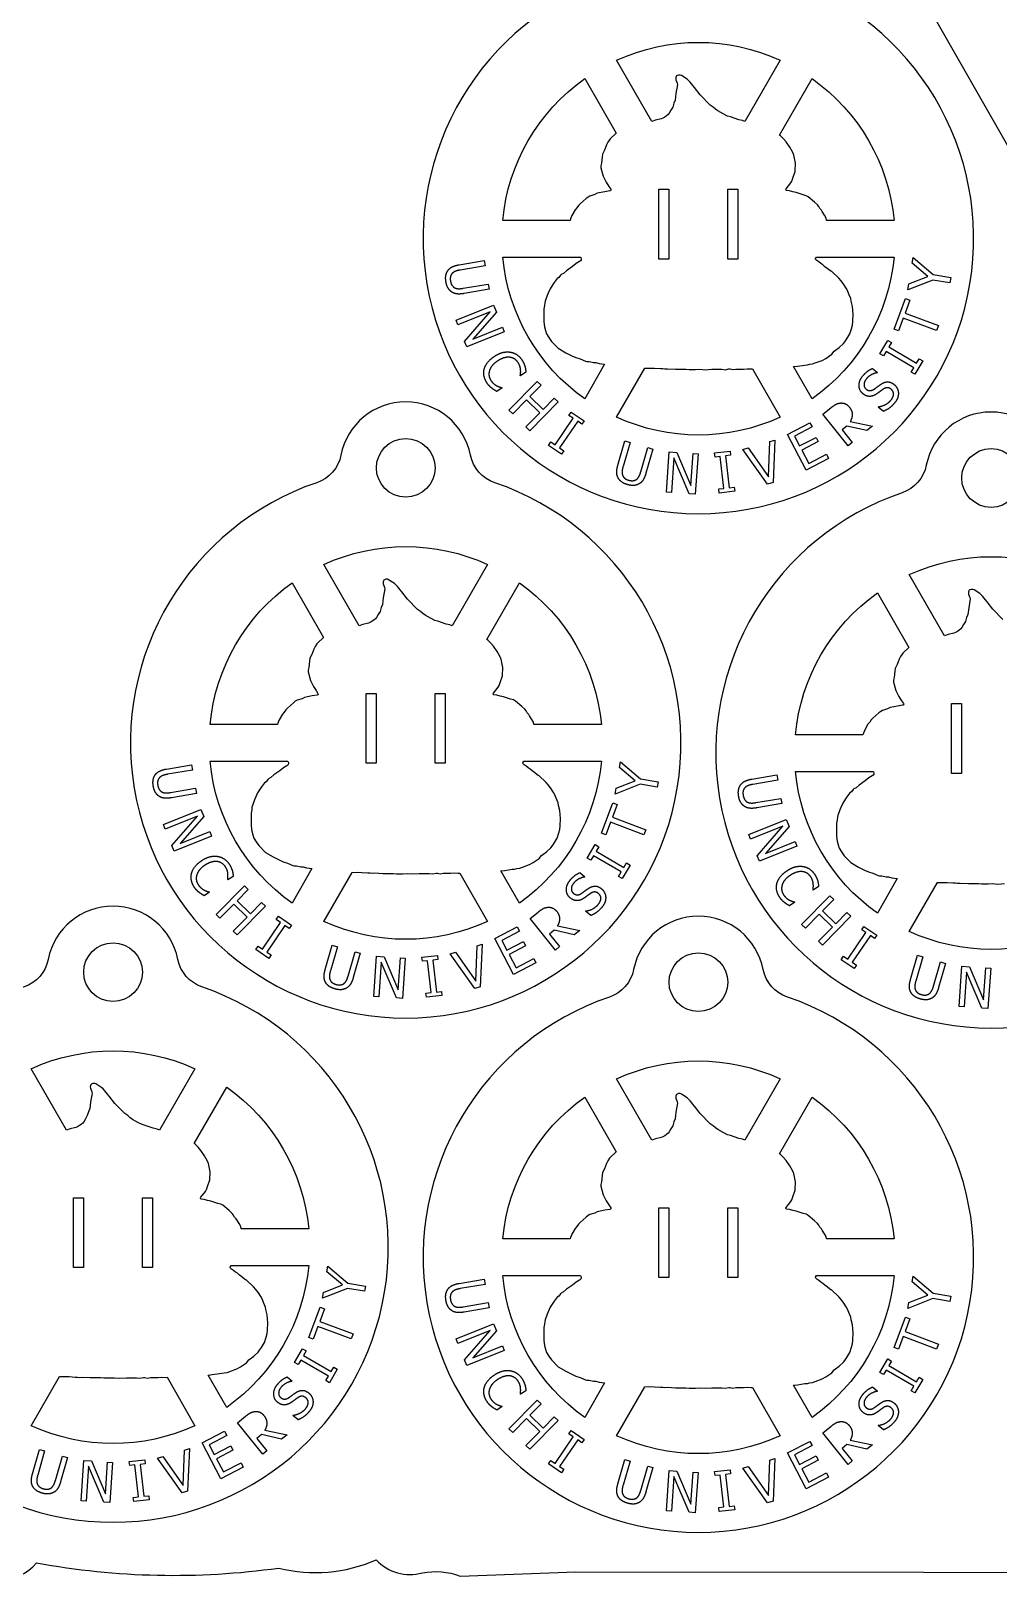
# Model space of a CAD drawing. Header units: millimetres. Extents: x 0 to 217, y 0 to 323.
# Drawn here: x 111 to 163.8, y 0 to 84.5 of the extents above; entities that cross this region are included whole.
import ezdxf

# ---------------------------------------------------------------- set-up
doc = ezdxf.new("R2010")
doc.units = ezdxf.units.MM
doc.layers.add('SCRAP_OUTLINE', color=8, linetype='Continuous')

msp = doc.modelspace()

# ---------------------------------------------------------------- linework, layer by layer
for points in [[(150.931, 88.849, 0.821365), (143.869, 88.849, -0.267689), (142.553, 87.345, 6.023346), (152.247, 87.345, -0.267689)], [(142.936, 82.882, -0.218412), (151.864, 82.882), (149.932, 79.536), (149.799, 79.59), (149.595, 79.633), (149.148, 79.791), (148.986, 79.836), (148.752, 79.954), (148.464, 80.121), (148.337, 80.206), (148.211, 80.325), (148.034, 80.433), (147.49, 80.99), (147.185, 81.391), (147.092, 81.498), (146.957, 81.681), (146.865, 81.78), (146.784, 81.848), (146.47, 82.055), (146.4, 82.077), (146.307, 82.075), (146.243, 82.051), (146.207, 82.024), (146.18, 81.989), (146.165, 81.946), (146.162, 81.896), (146.174, 81.821), (146.238, 81.632), (146.253, 81.556), (146.178, 81.068), (146.139, 80.708), (146.063, 80.539), (145.998, 80.325), (145.893, 80.153), (145.813, 79.991), (145.752, 79.92), (145.665, 79.848), (145.572, 79.783), (145.456, 79.717), (145.369, 79.681), (145.062, 79.612), (144.864, 79.542)], [(142.922, 78.906), (142.593, 78.593), (142.553, 78.547), (142.466, 78.413), (142.399, 78.272), (142.287, 77.978), (142.179, 77.768), (142.147, 77.607), (142.112, 77.266), (142.086, 77.126), (142.084, 77.022), (142.21, 76.555), (142.371, 76.23), (142.511, 76.003), (142.619, 75.856), (142.636, 75.814), (142.635, 75.795), (142.618, 75.77), (142.577, 75.757), (142.298, 75.715), (141.891, 75.625), (141.749, 75.559), (141.485, 75.477), (141.383, 75.421), (141.289, 75.347), (140.951, 75.046), (140.865, 74.961), (140.783, 74.833), (140.679, 74.719), (140.511, 74.407), (140.438, 74.225), (140.419, 74.15), (136.739, 74.15, -0.218412), (141.204, 81.882)], [(154.379, 74.15), (154.356, 74.278), (154.279, 74.437), (154.153, 74.638), (154.105, 74.702), (154.02, 74.795), (153.955, 74.908), (153.885, 74.996), (153.726, 75.145), (153.376, 75.438), (153.275, 75.495), (153.112, 75.535), (152.726, 75.669), (152.55, 75.699), (152.37, 75.755), (152.193, 75.778), (152.175, 75.79), (152.164, 75.809), (152.163, 75.841), (152.178, 75.873), (152.439, 76.189), (152.49, 76.289), (152.54, 76.453), (152.671, 76.819), (152.677, 76.861), (152.67, 76.959), (152.684, 77.144), (152.684, 77.266), (152.601, 77.714), (152.585, 77.756), (152.528, 77.88), (152.379, 78.142), (152.189, 78.427), (152.043, 78.599), (151.87, 78.761), (151.815, 78.797), (153.596, 81.882, -0.218412), (158.061, 74.15)], [(140.973, 72.15), (140.991, 72.122), (141.012, 72.049), (141.006, 72.003), (140.974, 71.947), (140.925, 71.904), (140.732, 71.8), (140.531, 71.633), (140.204, 71.404), (140.041, 71.261), (139.923, 71.196), (139.883, 71.163), (139.787, 71.037), (139.707, 70.974), (139.547, 70.765), (139.469, 70.655), (139.328, 70.424), (139.211, 70.181), (139.161, 70.056), (139.042, 69.735), (139.022, 69.651), (139.016, 69.501), (138.978, 69.325), (138.968, 69.192), (138.973, 68.62), (139.012, 68.336), (139.059, 68.148), (139.126, 67.963), (139.251, 67.76), (139.395, 67.55), (139.76, 67.173), (140.168, 66.931), (140.497, 66.767), (140.724, 66.674), (140.956, 66.59), (141.241, 66.471), (141.324, 66.455), (141.444, 66.448), (141.688, 66.399), (141.81, 66.399), (141.993, 66.347), (142.29, 66.299), (141.204, 64.417, -0.218412), (136.739, 72.15)], [(152.581, 66.177), (152.797, 66.199), (153.194, 66.259), (153.336, 66.274), (153.458, 66.304), (153.62, 66.318), (153.763, 66.38), (154.139, 66.515), (154.352, 66.624), (154.675, 66.845), (154.804, 67.01), (154.864, 67.07), (155.064, 67.213), (155.307, 67.428), (155.385, 67.528), (155.491, 67.683), (155.655, 67.956), (155.743, 68.24), (155.794, 68.437), (155.819, 68.627), (155.836, 69.033), (155.793, 69.46), (155.725, 69.745), (155.701, 69.887), (155.596, 70.131), (155.526, 70.329), (155.454, 70.457), (155.322, 70.657), (155.181, 70.852), (155.06, 70.997), (154.657, 71.371), (154.619, 71.379), (154.556, 71.409), (154.422, 71.532), (154.292, 71.623), (154.184, 71.727), (154.071, 71.794), (153.964, 71.881), (153.849, 71.956), (153.8, 72.004), (153.786, 72.046), (153.786, 72.062), (153.843, 72.15), (158.061, 72.15, -0.218412), (153.596, 64.417)], [(151.864, 63.417, -0.218412), (142.936, 63.417), (144.48, 66.093), (144.757, 66.097), (145.001, 66.092), (145.327, 66.063), (145.457, 66.063), (145.57, 66.046), (145.713, 66.059), (146.16, 66.037), (146.709, 66.037), (146.892, 66.021), (147.237, 66.021), (147.481, 66.035), (147.766, 66.008), (148.132, 66.027), (148.681, 66.027), (148.864, 66.008), (149.053, 66.046), (149.123, 66.046), (149.281, 66.013), (149.433, 66.044), (149.86, 66.044), (150.063, 66.059), (150.266, 66.047), (150.341, 66.056)], [(134.981, 61.349, 0.821365), (127.919, 61.349, -0.267689), (126.603, 59.845, 6.023346), (136.297, 59.845, -0.267689)], [(166.881, 60.799, 0.821365), (159.819, 60.799, -0.267689), (158.503, 59.295, 6.023346), (168.197, 59.295, -0.267689)], [(126.986, 55.382, -0.218412), (135.914, 55.382), (133.982, 52.036), (133.849, 52.09), (133.645, 52.133), (133.198, 52.291), (133.036, 52.336), (132.802, 52.454), (132.514, 52.621), (132.387, 52.706), (132.261, 52.825), (132.084, 52.933), (131.54, 53.49), (131.235, 53.891), (131.142, 53.998), (131.007, 54.181), (130.915, 54.28), (130.834, 54.348), (130.52, 54.555), (130.45, 54.577), (130.357, 54.575), (130.293, 54.551), (130.257, 54.524), (130.23, 54.489), (130.215, 54.446), (130.212, 54.396), (130.224, 54.321), (130.288, 54.132), (130.303, 54.056), (130.228, 53.568), (130.189, 53.208), (130.113, 53.039), (130.048, 52.825), (129.943, 52.653), (129.863, 52.491), (129.802, 52.42), (129.715, 52.348), (129.622, 52.283), (129.506, 52.217), (129.419, 52.181), (129.112, 52.112), (128.914, 52.042)], [(126.972, 51.406), (126.643, 51.093), (126.603, 51.047), (126.516, 50.913), (126.449, 50.772), (126.337, 50.478), (126.229, 50.268), (126.197, 50.107), (126.162, 49.766), (126.136, 49.626), (126.134, 49.522), (126.26, 49.055), (126.421, 48.73), (126.561, 48.503), (126.669, 48.356), (126.686, 48.314), (126.685, 48.295), (126.668, 48.27), (126.627, 48.257), (126.348, 48.215), (125.941, 48.125), (125.799, 48.059), (125.535, 47.977), (125.433, 47.921), (125.339, 47.847), (125.001, 47.546), (124.915, 47.461), (124.833, 47.333), (124.729, 47.219), (124.561, 46.907), (124.488, 46.725), (124.469, 46.65), (120.789, 46.65, -0.218412), (125.254, 54.382)], [(138.429, 46.65), (138.406, 46.778), (138.329, 46.937), (138.203, 47.138), (138.155, 47.202), (138.07, 47.295), (138.005, 47.408), (137.935, 47.496), (137.776, 47.645), (137.426, 47.938), (137.325, 47.995), (137.162, 48.035), (136.776, 48.169), (136.6, 48.199), (136.42, 48.255), (136.243, 48.278), (136.225, 48.29), (136.214, 48.309), (136.213, 48.341), (136.228, 48.373), (136.489, 48.689), (136.54, 48.789), (136.59, 48.953), (136.721, 49.319), (136.727, 49.361), (136.72, 49.459), (136.734, 49.644), (136.734, 49.766), (136.651, 50.214), (136.635, 50.256), (136.578, 50.38), (136.429, 50.642), (136.239, 50.927), (136.093, 51.099), (135.92, 51.261), (135.865, 51.297), (137.646, 54.382, -0.218412), (142.111, 46.65)], [(158.872, 50.856), (158.543, 50.543), (158.503, 50.497), (158.416, 50.363), (158.349, 50.222), (158.237, 49.928), (158.129, 49.718), (158.097, 49.557), (158.062, 49.216), (158.036, 49.076), (158.034, 48.972), (158.16, 48.505), (158.321, 48.18), (158.461, 47.953), (158.569, 47.806), (158.586, 47.764), (158.585, 47.745), (158.568, 47.72), (158.527, 47.707), (158.248, 47.665), (157.841, 47.575), (157.699, 47.509), (157.435, 47.427), (157.333, 47.371), (157.239, 47.297), (156.901, 46.996), (156.815, 46.911), (156.733, 46.783), (156.629, 46.669), (156.461, 46.357), (156.388, 46.175), (156.369, 46.1), (152.689, 46.1, -0.218412), (157.154, 53.832)], [(125.023, 44.65), (125.041, 44.622), (125.062, 44.549), (125.056, 44.503), (125.024, 44.447), (124.975, 44.404), (124.782, 44.3), (124.581, 44.133), (124.254, 43.904), (124.091, 43.761), (123.973, 43.696), (123.933, 43.663), (123.837, 43.537), (123.757, 43.474), (123.597, 43.265), (123.519, 43.155), (123.378, 42.924), (123.261, 42.681), (123.211, 42.556), (123.092, 42.235), (123.072, 42.151), (123.066, 42.001), (123.028, 41.825), (123.018, 41.692), (123.023, 41.12), (123.062, 40.836), (123.109, 40.648), (123.176, 40.463), (123.301, 40.26), (123.445, 40.05), (123.81, 39.673), (124.218, 39.431), (124.547, 39.267), (124.774, 39.174), (125.006, 39.09), (125.291, 38.971), (125.374, 38.955), (125.494, 38.948), (125.738, 38.899), (125.86, 38.899), (126.043, 38.847), (126.34, 38.799), (125.254, 36.917, -0.218412), (120.789, 44.65)], [(136.631, 38.677), (136.847, 38.699), (137.244, 38.759), (137.386, 38.774), (137.508, 38.804), (137.67, 38.818), (137.813, 38.88), (138.189, 39.015), (138.402, 39.124), (138.725, 39.345), (138.854, 39.51), (138.914, 39.57), (139.114, 39.713), (139.357, 39.928), (139.435, 40.028), (139.541, 40.183), (139.705, 40.456), (139.793, 40.74), (139.844, 40.937), (139.869, 41.127), (139.886, 41.533), (139.843, 41.96), (139.775, 42.245), (139.751, 42.387), (139.646, 42.631), (139.576, 42.829), (139.504, 42.957), (139.372, 43.157), (139.231, 43.352), (139.11, 43.497), (138.707, 43.871), (138.669, 43.879), (138.606, 43.909), (138.472, 44.032), (138.342, 44.123), (138.234, 44.227), (138.121, 44.294), (138.014, 44.381), (137.899, 44.456), (137.85, 44.504), (137.836, 44.546), (137.836, 44.562), (137.893, 44.65), (142.111, 44.65, -0.218412), (137.646, 36.917)], [(156.923, 44.1), (156.941, 44.072), (156.962, 43.999), (156.956, 43.953), (156.924, 43.897), (156.875, 43.854), (156.682, 43.75), (156.481, 43.583), (156.154, 43.354), (155.991, 43.211), (155.873, 43.146), (155.833, 43.113), (155.737, 42.987), (155.657, 42.924), (155.497, 42.715), (155.419, 42.605), (155.278, 42.374), (155.161, 42.131), (155.111, 42.006), (154.992, 41.685), (154.972, 41.601), (154.966, 41.451), (154.928, 41.275), (154.918, 41.142), (154.923, 40.57), (154.962, 40.286), (155.009, 40.098), (155.076, 39.913), (155.201, 39.71), (155.345, 39.5), (155.71, 39.123), (156.118, 38.881), (156.447, 38.717), (156.674, 38.624), (156.906, 38.54), (157.191, 38.421), (157.274, 38.405), (157.394, 38.398), (157.638, 38.349), (157.76, 38.349), (157.943, 38.297), (158.24, 38.249), (157.154, 36.367, -0.218412), (152.689, 44.1)], [(135.914, 35.917, -0.218412), (126.986, 35.917), (128.53, 38.593), (128.807, 38.597), (129.051, 38.592), (129.377, 38.563), (129.507, 38.563), (129.62, 38.546), (129.763, 38.559), (130.21, 38.537), (130.759, 38.537), (130.942, 38.521), (131.287, 38.521), (131.531, 38.535), (131.816, 38.508), (132.182, 38.527), (132.731, 38.527), (132.914, 38.508), (133.103, 38.546), (133.173, 38.546), (133.331, 38.513), (133.483, 38.544), (133.91, 38.544), (134.113, 38.559), (134.316, 38.547), (134.391, 38.556)], [(119.031, 33.849, 0.821365), (111.969, 33.849, -0.267689), (110.653, 32.345, 6.023346), (120.347, 32.345, -0.267689)], [(150.931, 33.299, 0.821365), (143.869, 33.299, -0.267689), (142.553, 31.795, 6.023346), (152.247, 31.795, -0.267689)], [(111.036, 27.882, -0.218412), (119.964, 27.882), (118.032, 24.536), (117.899, 24.59), (117.695, 24.633), (117.248, 24.791), (117.086, 24.836), (116.852, 24.954), (116.564, 25.121), (116.437, 25.206), (116.311, 25.325), (116.134, 25.433), (115.59, 25.99), (115.285, 26.391), (115.192, 26.498), (115.057, 26.681), (114.965, 26.78), (114.884, 26.848), (114.57, 27.055), (114.5, 27.077), (114.407, 27.075), (114.343, 27.051), (114.307, 27.024), (114.28, 26.989), (114.265, 26.946), (114.262, 26.896), (114.274, 26.821), (114.338, 26.632), (114.353, 26.556), (114.278, 26.068), (114.239, 25.708), (114.163, 25.539), (114.098, 25.325), (113.993, 25.153), (113.913, 24.991), (113.852, 24.92), (113.765, 24.848), (113.672, 24.783), (113.556, 24.717), (113.469, 24.681), (113.162, 24.612), (112.964, 24.542)], [(142.936, 27.332, -0.218412), (151.864, 27.332), (149.932, 23.986), (149.799, 24.04), (149.595, 24.083), (149.148, 24.241), (148.986, 24.286), (148.752, 24.404), (148.464, 24.571), (148.337, 24.656), (148.211, 24.775), (148.034, 24.883), (147.49, 25.44), (147.185, 25.841), (147.092, 25.948), (146.957, 26.131), (146.865, 26.23), (146.784, 26.298), (146.47, 26.505), (146.4, 26.527), (146.307, 26.525), (146.243, 26.501), (146.207, 26.474), (146.18, 26.439), (146.165, 26.396), (146.162, 26.346), (146.174, 26.271), (146.238, 26.082), (146.253, 26.006), (146.178, 25.518), (146.139, 25.158), (146.063, 24.989), (145.998, 24.775), (145.893, 24.603), (145.813, 24.441), (145.752, 24.37), (145.665, 24.298), (145.572, 24.233), (145.456, 24.167), (145.369, 24.131), (145.062, 24.062), (144.864, 23.992)], [(122.479, 19.15), (122.456, 19.278), (122.379, 19.437), (122.253, 19.638), (122.205, 19.702), (122.12, 19.795), (122.055, 19.908), (121.985, 19.996), (121.826, 20.145), (121.476, 20.438), (121.375, 20.495), (121.212, 20.535), (120.826, 20.669), (120.65, 20.699), (120.47, 20.755), (120.293, 20.778), (120.275, 20.79), (120.264, 20.809), (120.263, 20.841), (120.278, 20.873), (120.539, 21.189), (120.59, 21.289), (120.64, 21.453), (120.771, 21.819), (120.777, 21.861), (120.77, 21.959), (120.784, 22.144), (120.784, 22.266), (120.701, 22.714), (120.685, 22.756), (120.628, 22.88), (120.479, 23.142), (120.289, 23.427), (120.143, 23.599), (119.97, 23.761), (119.915, 23.797), (121.696, 26.882, -0.218412), (126.161, 19.15)], [(142.922, 23.356), (142.593, 23.043), (142.553, 22.997), (142.466, 22.863), (142.399, 22.722), (142.287, 22.428), (142.179, 22.218), (142.147, 22.057), (142.112, 21.716), (142.086, 21.576), (142.084, 21.472), (142.21, 21.005), (142.371, 20.68), (142.511, 20.453), (142.619, 20.306), (142.636, 20.264), (142.635, 20.245), (142.618, 20.22), (142.577, 20.207), (142.298, 20.165), (141.891, 20.075), (141.749, 20.009), (141.485, 19.927), (141.383, 19.871), (141.289, 19.797), (140.951, 19.496), (140.865, 19.411), (140.783, 19.283), (140.679, 19.169), (140.511, 18.857), (140.438, 18.675), (140.419, 18.6), (136.739, 18.6, -0.218412), (141.204, 26.332)], [(154.379, 18.6), (154.356, 18.728), (154.279, 18.887), (154.153, 19.088), (154.105, 19.152), (154.02, 19.245), (153.955, 19.358), (153.885, 19.446), (153.726, 19.595), (153.376, 19.888), (153.275, 19.945), (153.112, 19.985), (152.726, 20.119), (152.55, 20.149), (152.37, 20.205), (152.193, 20.228), (152.175, 20.24), (152.164, 20.259), (152.163, 20.291), (152.178, 20.323), (152.439, 20.639), (152.49, 20.739), (152.54, 20.903), (152.671, 21.269), (152.677, 21.311), (152.67, 21.409), (152.684, 21.594), (152.684, 21.716), (152.601, 22.164), (152.585, 22.206), (152.528, 22.33), (152.379, 22.592), (152.189, 22.877), (152.043, 23.049), (151.87, 23.211), (151.815, 23.247), (153.596, 26.332, -0.218412), (158.061, 18.6)], [(120.681, 11.177), (120.897, 11.199), (121.294, 11.259), (121.436, 11.274), (121.558, 11.304), (121.72, 11.318), (121.863, 11.38), (122.239, 11.515), (122.452, 11.624), (122.775, 11.845), (122.904, 12.01), (122.964, 12.07), (123.164, 12.213), (123.407, 12.428), (123.485, 12.528), (123.591, 12.683), (123.755, 12.956), (123.843, 13.24), (123.894, 13.437), (123.919, 13.627), (123.936, 14.033), (123.893, 14.46), (123.825, 14.745), (123.801, 14.887), (123.696, 15.131), (123.626, 15.329), (123.554, 15.457), (123.422, 15.657), (123.281, 15.852), (123.16, 15.997), (122.757, 16.371), (122.719, 16.379), (122.656, 16.409), (122.522, 16.532), (122.392, 16.623), (122.284, 16.727), (122.171, 16.794), (122.064, 16.881), (121.949, 16.956), (121.9, 17.004), (121.886, 17.046), (121.886, 17.062), (121.943, 17.15), (126.161, 17.15, -0.218412), (121.696, 9.417)], [(140.973, 16.6), (140.991, 16.572), (141.012, 16.499), (141.006, 16.453), (140.974, 16.397), (140.925, 16.354), (140.732, 16.25), (140.531, 16.083), (140.204, 15.854), (140.041, 15.711), (139.923, 15.646), (139.883, 15.613), (139.787, 15.487), (139.707, 15.424), (139.547, 15.215), (139.469, 15.105), (139.328, 14.874), (139.211, 14.631), (139.161, 14.506), (139.042, 14.185), (139.022, 14.101), (139.016, 13.951), (138.978, 13.775), (138.968, 13.642), (138.973, 13.07), (139.012, 12.786), (139.059, 12.598), (139.126, 12.413), (139.251, 12.21), (139.395, 12), (139.76, 11.623), (140.168, 11.381), (140.497, 11.217), (140.724, 11.124), (140.956, 11.04), (141.241, 10.921), (141.324, 10.905), (141.444, 10.898), (141.688, 10.849), (141.81, 10.849), (141.993, 10.797), (142.29, 10.749), (141.204, 8.867, -0.218412), (136.739, 16.6)], [(152.581, 10.627), (152.797, 10.649), (153.194, 10.709), (153.336, 10.724), (153.458, 10.754), (153.62, 10.768), (153.763, 10.83), (154.139, 10.965), (154.352, 11.074), (154.675, 11.295), (154.804, 11.46), (154.864, 11.52), (155.064, 11.663), (155.307, 11.878), (155.385, 11.978), (155.491, 12.133), (155.655, 12.406), (155.743, 12.69), (155.794, 12.887), (155.819, 13.077), (155.836, 13.483), (155.793, 13.91), (155.725, 14.195), (155.701, 14.337), (155.596, 14.581), (155.526, 14.779), (155.454, 14.907), (155.322, 15.107), (155.181, 15.302), (155.06, 15.447), (154.657, 15.821), (154.619, 15.829), (154.556, 15.859), (154.422, 15.982), (154.292, 16.073), (154.184, 16.177), (154.071, 16.244), (153.964, 16.331), (153.849, 16.406), (153.8, 16.454), (153.786, 16.496), (153.786, 16.512), (153.843, 16.6), (158.061, 16.6, -0.218412), (153.596, 8.867)], [(119.964, 8.417, -0.218412), (111.036, 8.417), (112.58, 11.093), (112.857, 11.097), (113.101, 11.092), (113.427, 11.063), (113.557, 11.063), (113.67, 11.046), (113.813, 11.059), (114.26, 11.037), (114.809, 11.037), (114.992, 11.021), (115.337, 11.021), (115.581, 11.035), (115.866, 11.008), (116.232, 11.027), (116.781, 11.027), (116.964, 11.008), (117.153, 11.046), (117.223, 11.046), (117.381, 11.013), (117.533, 11.044), (117.96, 11.044), (118.163, 11.059), (118.366, 11.047), (118.441, 11.056)], [(151.864, 7.867, -0.218412), (142.936, 7.867), (144.48, 10.543), (144.757, 10.547), (145.001, 10.542), (145.327, 10.513), (145.457, 10.513), (145.57, 10.496), (145.713, 10.509), (146.16, 10.487), (146.709, 10.487), (146.892, 10.471), (147.237, 10.471), (147.481, 10.485), (147.766, 10.458), (148.132, 10.477), (148.681, 10.477), (148.864, 10.458), (149.053, 10.496), (149.123, 10.496), (149.281, 10.463), (149.433, 10.494), (149.86, 10.494), (150.063, 10.509), (150.266, 10.497), (150.341, 10.506)]]:
    msp.add_lwpolyline(points, format="xyb", close=True)
for points in [[(145.794, 75.843), (145.794, 72.042), (145.245, 72.042), (145.245, 75.843)], [(149.555, 75.843), (149.555, 72.042), (149.006, 72.042), (149.006, 75.843)], [(159.048, 71.816), (159.098, 72.122), (160.188, 71.191), (161.149, 71.034), (161.102, 70.745), (160.171, 70.897), (158.811, 70.366), (158.863, 70.687), (159.91, 71.092)], [(136.822, 68.065), (134.78, 67.247), (134.658, 67.551), (136.057, 69.16), (134.296, 68.455), (134.194, 68.708), (136.237, 69.526), (136.391, 69.141), (135.104, 67.67), (136.721, 68.318)], [(160.482, 68.42), (160.38, 68.146), (158.563, 68.824), (158.304, 68.133), (158.061, 68.224), (158.679, 69.881), (158.923, 69.79), (158.665, 69.098)], [(159.428, 66.607), (159.622, 66.494), (159.191, 65.758), (158.998, 65.872), (159.139, 66.113), (157.628, 66.997), (157.486, 66.755), (157.292, 66.869), (157.723, 67.605), (157.917, 67.491), (157.775, 67.249), (159.287, 66.366)], [(139.752, 64.246), (138.208, 62.679), (138, 62.884), (138.755, 63.651), (138.034, 64.362), (137.278, 63.595), (137.07, 63.8), (138.614, 65.367), (138.822, 65.162), (138.217, 64.547), (138.938, 63.837), (139.544, 64.452)], [(140.069, 61.586), (139.943, 61.4), (139.238, 61.878), (139.364, 62.064), (139.596, 61.907), (140.578, 63.356), (140.347, 63.513), (140.473, 63.699), (141.178, 63.22), (141.052, 63.034), (140.82, 63.191), (139.838, 61.743)], [(154.497, 61.163), (153.276, 60.526), (152.259, 62.477), (153.48, 63.113), (153.6, 62.883), (152.639, 62.381), (152.917, 61.847), (153.814, 62.315), (153.934, 62.084), (153.038, 61.616), (153.415, 60.892), (154.376, 61.394)], [(151.285, 62.086), (151.571, 62.17), (151.465, 59.846), (151.162, 59.757), (149.814, 61.654), (150.115, 61.742), (151.216, 60.161)], [(147.378, 61.413), (147.226, 59.219), (146.899, 59.241), (146.059, 61.201), (145.928, 59.308), (145.656, 59.327), (145.807, 61.522), (146.222, 61.493), (146.986, 59.694), (147.106, 61.432)], [(149.351, 59.597), (149.376, 59.374), (148.529, 59.279), (148.504, 59.502), (148.782, 59.534), (148.587, 61.273), (148.309, 61.242), (148.284, 61.465), (149.13, 61.56), (149.155, 61.337), (148.877, 61.306), (149.073, 59.566)], [(129.844, 48.343), (129.844, 44.542), (129.295, 44.542), (129.295, 48.343)], [(133.605, 48.343), (133.605, 44.542), (133.056, 44.542), (133.056, 48.343)], [(161.744, 47.793), (161.744, 43.992), (161.195, 43.992), (161.195, 47.793)], [(143.098, 44.316), (143.148, 44.622), (144.238, 43.691), (145.199, 43.534), (145.152, 43.245), (144.221, 43.397), (142.861, 42.866), (142.913, 43.187), (143.96, 43.592)], [(144.532, 40.92), (144.43, 40.646), (142.613, 41.324), (142.354, 40.633), (142.111, 40.724), (142.729, 42.381), (142.973, 42.29), (142.715, 41.598)], [(120.872, 40.565), (118.83, 39.747), (118.708, 40.051), (120.107, 41.66), (118.346, 40.955), (118.244, 41.208), (120.287, 42.026), (120.441, 41.641), (119.154, 40.17), (120.771, 40.818)], [(152.772, 40.015), (150.73, 39.197), (150.608, 39.501), (152.007, 41.11), (150.246, 40.405), (150.144, 40.658), (152.187, 41.476), (152.341, 41.091), (151.054, 39.62), (152.671, 40.268)], [(143.478, 39.107), (143.672, 38.994), (143.241, 38.258), (143.048, 38.372), (143.189, 38.613), (141.678, 39.497), (141.536, 39.255), (141.342, 39.369), (141.773, 40.105), (141.967, 39.991), (141.825, 39.749), (143.337, 38.866)], [(123.802, 36.746), (122.258, 35.179), (122.05, 35.384), (122.805, 36.151), (122.084, 36.862), (121.328, 36.095), (121.12, 36.3), (122.664, 37.867), (122.872, 37.662), (122.267, 37.047), (122.988, 36.337), (123.594, 36.952)], [(155.702, 36.196), (154.158, 34.629), (153.95, 34.834), (154.705, 35.601), (153.984, 36.312), (153.228, 35.545), (153.02, 35.75), (154.564, 37.317), (154.772, 37.112), (154.167, 36.497), (154.888, 35.787), (155.494, 36.402)], [(124.119, 34.086), (123.993, 33.9), (123.288, 34.378), (123.414, 34.564), (123.646, 34.407), (124.628, 35.856), (124.397, 36.013), (124.523, 36.199), (125.228, 35.72), (125.102, 35.534), (124.87, 35.691), (123.888, 34.243)], [(138.547, 33.663), (137.326, 33.026), (136.309, 34.977), (137.53, 35.613), (137.65, 35.383), (136.689, 34.881), (136.967, 34.347), (137.864, 34.815), (137.984, 34.584), (137.088, 34.116), (137.465, 33.392), (138.426, 33.894)], [(156.019, 33.536), (155.893, 33.35), (155.188, 33.828), (155.314, 34.014), (155.546, 33.857), (156.528, 35.306), (156.297, 35.463), (156.423, 35.649), (157.128, 35.17), (157.002, 34.984), (156.77, 35.141), (155.788, 33.693)], [(135.335, 34.586), (135.621, 34.67), (135.515, 32.346), (135.212, 32.257), (133.864, 34.154), (134.165, 34.242), (135.266, 32.661)], [(131.428, 33.913), (131.276, 31.719), (130.949, 31.741), (130.109, 33.701), (129.978, 31.808), (129.706, 31.827), (129.857, 34.022), (130.272, 33.993), (131.036, 32.194), (131.156, 33.932)], [(133.401, 32.097), (133.426, 31.874), (132.579, 31.779), (132.554, 32.002), (132.832, 32.034), (132.637, 33.773), (132.359, 33.742), (132.334, 33.965), (133.18, 34.06), (133.205, 33.837), (132.927, 33.806), (133.123, 32.066)], [(163.328, 33.363), (163.176, 31.169), (162.849, 31.191), (162.009, 33.151), (161.878, 31.258), (161.606, 31.277), (161.757, 33.472), (162.172, 33.443), (162.936, 31.644), (163.056, 33.382)], [(113.894, 20.843), (113.894, 17.042), (113.345, 17.042), (113.345, 20.843)], [(117.655, 20.843), (117.655, 17.042), (117.106, 17.042), (117.106, 20.843)], [(145.794, 20.293), (145.794, 16.492), (145.245, 16.492), (145.245, 20.293)], [(149.555, 20.293), (149.555, 16.492), (149.006, 16.492), (149.006, 20.293)], [(127.148, 16.816), (127.198, 17.122), (128.288, 16.191), (129.249, 16.034), (129.202, 15.745), (128.271, 15.897), (126.911, 15.366), (126.963, 15.687), (128.01, 16.092)], [(159.048, 16.266), (159.098, 16.572), (160.188, 15.641), (161.149, 15.484), (161.102, 15.195), (160.171, 15.347), (158.811, 14.816), (158.863, 15.137), (159.91, 15.542)], [(128.582, 13.42), (128.48, 13.146), (126.663, 13.824), (126.404, 13.133), (126.161, 13.224), (126.779, 14.881), (127.023, 14.79), (126.765, 14.098)], [(136.822, 12.515), (134.78, 11.697), (134.658, 12.001), (136.057, 13.61), (134.296, 12.905), (134.194, 13.158), (136.237, 13.976), (136.391, 13.591), (135.104, 12.12), (136.721, 12.768)], [(160.482, 12.87), (160.38, 12.596), (158.563, 13.274), (158.304, 12.583), (158.061, 12.674), (158.679, 14.331), (158.923, 14.24), (158.665, 13.548)], [(127.528, 11.607), (127.722, 11.494), (127.291, 10.758), (127.098, 10.872), (127.239, 11.113), (125.728, 11.997), (125.586, 11.755), (125.392, 11.869), (125.823, 12.605), (126.017, 12.491), (125.875, 12.249), (127.387, 11.366)], [(159.428, 11.057), (159.622, 10.944), (159.191, 10.208), (158.998, 10.322), (159.139, 10.563), (157.628, 11.447), (157.486, 11.205), (157.292, 11.319), (157.723, 12.055), (157.917, 11.941), (157.775, 11.699), (159.287, 10.816)], [(139.752, 8.696), (138.208, 7.129), (138, 7.334), (138.755, 8.101), (138.034, 8.812), (137.278, 8.045), (137.07, 8.25), (138.614, 9.817), (138.822, 9.612), (138.217, 8.997), (138.938, 8.287), (139.544, 8.902)], [(122.597, 6.163), (121.376, 5.526), (120.359, 7.477), (121.58, 8.113), (121.7, 7.883), (120.739, 7.381), (121.017, 6.847), (121.914, 7.315), (122.034, 7.084), (121.138, 6.616), (121.515, 5.892), (122.476, 6.394)], [(140.069, 6.036), (139.943, 5.85), (139.238, 6.328), (139.364, 6.514), (139.596, 6.357), (140.578, 7.806), (140.347, 7.963), (140.473, 8.149), (141.178, 7.67), (141.052, 7.484), (140.82, 7.641), (139.838, 6.193)], [(119.385, 7.086), (119.671, 7.17), (119.565, 4.846), (119.262, 4.757), (117.914, 6.654), (118.215, 6.742), (119.316, 5.161)], [(154.497, 5.613), (153.276, 4.976), (152.259, 6.927), (153.48, 7.563), (153.6, 7.333), (152.639, 6.831), (152.917, 6.297), (153.814, 6.765), (153.934, 6.534), (153.038, 6.066), (153.415, 5.342), (154.376, 5.844)], [(115.478, 6.413), (115.326, 4.219), (114.999, 4.241), (114.159, 6.201), (114.028, 4.308), (113.756, 4.327), (113.907, 6.522), (114.322, 6.493), (115.086, 4.694), (115.206, 6.432)], [(117.451, 4.597), (117.476, 4.374), (116.629, 4.279), (116.604, 4.502), (116.882, 4.534), (116.687, 6.273), (116.409, 6.242), (116.384, 6.465), (117.23, 6.56), (117.255, 6.337), (116.977, 6.306), (117.173, 4.566)], [(147.378, 5.863), (147.226, 3.669), (146.899, 3.691), (146.059, 5.651), (145.928, 3.758), (145.656, 3.777), (145.807, 5.972), (146.222, 5.943), (146.986, 4.144), (147.106, 5.882)], [(149.351, 4.047), (149.376, 3.824), (148.529, 3.729), (148.504, 3.952), (148.782, 3.984), (148.587, 5.723), (148.309, 5.692), (148.284, 5.915), (149.13, 6.01), (149.155, 5.787), (148.877, 5.756), (149.073, 4.016)], [(151.285, 6.536), (151.571, 6.62), (151.465, 4.296), (151.162, 4.207), (149.814, 6.104), (150.115, 6.192), (151.216, 4.611)]]:
    msp.add_lwpolyline(points, close=True)
for points in [[(134.37, 71.729), (135.723, 71.96), (135.772, 71.672), (134.419, 71.441)], [(134.582, 70.446), (135.942, 70.679), (135.992, 70.391), (134.638, 70.159)], [(156.888, 66.078), (157.155, 65.853), (157.142, 65.837)], [(138.001, 65.872), (137.707, 65.677), (137.694, 65.696)], [(136.694, 65.03), (136.706, 65.012), (136.415, 64.818)], [(155.672, 63.18), (156.882, 62.924), (156.586, 62.686), (155.495, 62.933), (155.234, 62.723), (155.782, 62.041), (155.554, 61.858), (154.177, 63.573), (154.618, 63.928)], [(157.486, 63.735), (157.205, 63.971), (157.219, 63.987)], [(143.012, 60.799), (143.392, 62.118), (143.673, 62.037), (143.293, 60.718)], [(144.259, 60.432), (144.641, 61.758), (144.922, 61.677), (144.542, 60.358)], [(118.42, 44.229), (119.773, 44.46), (119.822, 44.172), (118.469, 43.941)], [(118.632, 42.946), (119.992, 43.179), (120.042, 42.891), (118.688, 42.659)], [(150.32, 43.679), (151.673, 43.91), (151.722, 43.622), (150.369, 43.391)], [(150.532, 42.396), (151.892, 42.629), (151.942, 42.341), (150.588, 42.109)], [(122.051, 38.372), (121.757, 38.177), (121.744, 38.196)], [(140.938, 38.578), (141.205, 38.353), (141.192, 38.337)], [(120.744, 37.53), (120.756, 37.512), (120.465, 37.318)], [(153.951, 37.822), (153.657, 37.627), (153.644, 37.646)], [(139.722, 35.68), (140.932, 35.424), (140.636, 35.186), (139.545, 35.433), (139.284, 35.223), (139.832, 34.541), (139.604, 34.358), (138.227, 36.073), (138.668, 36.428)], [(141.536, 36.235), (141.255, 36.471), (141.269, 36.487)], [(152.644, 36.98), (152.656, 36.962), (152.365, 36.768)], [(127.062, 33.299), (127.442, 34.618), (127.723, 34.537), (127.343, 33.218)], [(128.309, 32.932), (128.691, 34.258), (128.972, 34.177), (128.592, 32.858)], [(158.962, 32.749), (159.342, 34.068), (159.623, 33.987), (159.243, 32.668)], [(160.209, 32.382), (160.591, 33.708), (160.872, 33.627), (160.492, 32.308)], [(134.37, 16.179), (135.723, 16.41), (135.772, 16.122), (134.419, 15.891)], [(134.582, 14.896), (135.942, 15.129), (135.992, 14.841), (134.638, 14.609)], [(124.988, 11.078), (125.255, 10.853), (125.242, 10.837)], [(138.001, 10.322), (137.707, 10.127), (137.694, 10.146)], [(156.888, 10.528), (157.155, 10.303), (157.142, 10.287)], [(136.694, 9.48), (136.706, 9.462), (136.415, 9.268)], [(123.772, 8.18), (124.982, 7.924), (124.686, 7.686), (123.595, 7.933), (123.334, 7.723), (123.882, 7.041), (123.654, 6.858), (122.277, 8.573), (122.718, 8.928)], [(125.586, 8.735), (125.305, 8.971), (125.319, 8.987)], [(155.672, 7.63), (156.882, 7.374), (156.586, 7.136), (155.495, 7.383), (155.234, 7.173), (155.782, 6.491), (155.554, 6.308), (154.177, 8.023), (154.618, 8.378)], [(157.486, 8.185), (157.205, 8.421), (157.219, 8.437)], [(111.112, 5.799), (111.492, 7.118), (111.773, 7.037), (111.393, 5.718)], [(112.359, 5.432), (112.741, 6.758), (113.022, 6.677), (112.642, 5.358)], [(143.012, 5.249), (143.392, 6.568), (143.673, 6.487), (143.293, 5.168)], [(144.259, 4.882), (144.641, 6.208), (144.922, 6.127), (144.542, 4.808)]]:
    msp.add_lwpolyline(points)
for points in [[(163.984, 52.383), (163.44, 52.94), (163.135, 53.341), (163.042, 53.448), (162.907, 53.631), (162.815, 53.73), (162.734, 53.798), (162.42, 54.005), (162.35, 54.027), (162.257, 54.025), (162.193, 54.001), (162.157, 53.974), (162.13, 53.939), (162.115, 53.896), (162.112, 53.846), (162.124, 53.771), (162.188, 53.582), (162.203, 53.506), (162.128, 53.018), (162.089, 52.658), (162.013, 52.489), (161.948, 52.275), (161.843, 52.103), (161.763, 51.941), (161.702, 51.87), (161.615, 51.798), (161.522, 51.733), (161.406, 51.667), (161.319, 51.631), (161.012, 51.562), (160.814, 51.492), (158.886, 54.832, -0.218412), (167.814, 54.832)], [(167.814, 35.367, -0.218412), (158.886, 35.367), (160.43, 38.043), (160.707, 38.047), (160.951, 38.042), (161.277, 38.013), (161.407, 38.013), (161.52, 37.996), (161.663, 38.009), (162.11, 37.987), (162.659, 37.987), (162.842, 37.971), (163.187, 37.971), (163.431, 37.985), (163.716, 37.958), (164.082, 37.977)]]:
    msp.add_lwpolyline(points, format="xyb")
for centre in [(131.45, 60.65), (163.35, 60.1), (115.5, 33.15), (147.4, 32.6)]:
    msp.add_circle(centre, 1.6)
for points in [[(133.643, 70.798), (133.61, 70.989), (133.662, 71.291), (133.745, 71.408)], [(133.745, 71.408), (133.838, 71.542), (134.138, 71.689), (134.37, 71.729)], [(133.998, 71.273), (133.92, 71.2), (133.864, 70.984), (133.889, 70.84)], [(134.419, 71.441), (134.268, 71.415), (134.071, 71.341), (133.998, 71.273)], [(133.942, 70.254), (133.823, 70.34), (133.677, 70.597), (133.643, 70.798)], [(133.889, 70.84), (133.912, 70.704), (134.038, 70.509), (134.136, 70.466)], [(134.638, 70.159), (134.412, 70.121), (134.073, 70.157), (133.942, 70.254)], [(134.136, 70.466), (134.228, 70.426), (134.436, 70.421), (134.582, 70.446)], [(136.281, 66.733), (136.511, 66.886), (136.931, 66.996), (137.131, 66.968)], [(137.131, 66.968), (137.327, 66.94), (137.656, 66.726), (137.779, 66.541)], [(135.879, 65.284), (135.76, 65.462), (135.68, 65.843), (135.727, 66.033)], [(135.727, 66.033), (135.773, 66.222), (136.05, 66.579), (136.281, 66.733)], [(136.009, 65.942), (135.969, 65.804), (136.014, 65.537), (136.091, 65.421)], [(136.45, 66.479), (136.261, 66.354), (136.05, 66.083), (136.009, 65.942)], [(137.112, 66.684), (136.967, 66.699), (136.627, 66.597), (136.45, 66.479)], [(137.57, 66.404), (137.492, 66.521), (137.257, 66.666), (137.112, 66.684)], [(137.71, 66.004), (137.702, 66.1), (137.641, 66.297), (137.57, 66.404)], [(137.694, 65.696), (137.702, 65.749), (137.718, 65.905), (137.71, 66.004)], [(137.779, 66.541), (137.84, 66.448), (137.921, 66.269), (137.946, 66.187)], [(137.946, 66.187), (137.966, 66.115), (137.993, 65.955), (138.001, 65.872)], [(156.358, 65.669), (156.477, 65.811), (156.744, 66.015), (156.888, 66.078)], [(136.149, 64.993), (136.069, 65.055), (135.952, 65.174), (135.879, 65.284)], [(136.091, 65.421), (136.161, 65.316), (136.333, 65.17), (136.418, 65.126)], [(136.418, 65.126), (136.501, 65.085), (136.647, 65.039), (136.694, 65.03)], [(156.364, 64.697), (156.159, 64.869), (156.15, 65.421), (156.358, 65.669)], [(156.564, 65.521), (156.434, 65.365), (156.418, 65.05), (156.537, 64.95)], [(157.142, 65.837), (157, 65.818), (156.68, 65.659), (156.564, 65.521)], [(156.984, 64.95), (157.063, 65.005), (157.285, 65.17), (157.363, 65.221)], [(157.363, 65.221), (157.561, 65.35), (157.911, 65.331), (158.068, 65.199)], [(158.068, 65.199), (158.168, 65.116), (158.291, 64.875), (158.297, 64.746)], [(136.415, 64.818), (136.346, 64.86), (136.223, 64.933), (136.149, 64.993)], [(156.761, 64.551), (156.661, 64.546), (156.463, 64.615), (156.364, 64.697)], [(156.537, 64.95), (156.644, 64.861), (156.866, 64.868), (156.984, 64.95)], [(157.143, 64.705), (157.047, 64.637), (156.861, 64.557), (156.761, 64.551)], [(157.475, 64.945), (157.388, 64.886), (157.249, 64.781), (157.143, 64.705)], [(157.219, 63.987), (157.415, 64.011), (157.765, 64.195), (157.874, 64.324)], [(157.908, 64.936), (157.806, 65.021), (157.597, 65.027), (157.475, 64.945)], [(157.874, 64.324), (158.03, 64.51), (158.035, 64.829), (157.908, 64.936)], [(158.297, 64.746), (158.304, 64.604), (158.211, 64.332), (158.081, 64.178)], [(154.618, 63.928), (154.766, 64.046), (154.99, 64.174), (155.127, 64.188)], [(155.127, 64.188), (155.265, 64.202), (155.515, 64.104), (155.624, 63.969)], [(155.624, 63.969), (155.774, 63.782), (155.787, 63.373), (155.672, 63.18)], [(158.081, 64.178), (157.928, 63.995), (157.636, 63.802), (157.486, 63.735)], [(143.029, 60.097), (142.949, 60.238), (142.947, 60.573), (143.012, 60.799)], [(143.534, 59.739), (143.348, 59.793), (143.098, 59.971), (143.029, 60.097)], [(143.293, 60.718), (143.251, 60.571), (143.231, 60.361), (143.261, 60.265)], [(143.261, 60.265), (143.293, 60.163), (143.463, 60.02), (143.603, 59.979)], [(143.603, 59.979), (143.735, 59.941), (143.966, 59.969), (144.047, 60.039)], [(144.047, 60.039), (144.124, 60.104), (144.218, 60.29), (144.259, 60.432)], [(144.542, 60.358), (144.478, 60.137), (144.298, 59.848), (144.154, 59.772)], [(144.154, 59.772), (144.024, 59.702), (143.73, 59.683), (143.534, 59.739)], [(117.795, 43.908), (117.888, 44.042), (118.188, 44.189), (118.42, 44.229)], [(118.469, 43.941), (118.318, 43.915), (118.121, 43.841), (118.048, 43.773)], [(117.693, 43.298), (117.66, 43.489), (117.712, 43.791), (117.795, 43.908)], [(117.992, 42.754), (117.873, 42.84), (117.727, 43.097), (117.693, 43.298)], [(118.048, 43.773), (117.97, 43.7), (117.914, 43.484), (117.939, 43.34)], [(117.939, 43.34), (117.962, 43.204), (118.088, 43.009), (118.186, 42.966)], [(149.593, 42.748), (149.56, 42.939), (149.612, 43.241), (149.695, 43.358)], [(149.695, 43.358), (149.788, 43.492), (150.088, 43.639), (150.32, 43.679)], [(149.948, 43.223), (149.87, 43.15), (149.814, 42.934), (149.839, 42.79)], [(150.369, 43.391), (150.218, 43.365), (150.021, 43.291), (149.948, 43.223)], [(118.688, 42.659), (118.462, 42.621), (118.123, 42.657), (117.992, 42.754)], [(118.186, 42.966), (118.278, 42.926), (118.486, 42.921), (118.632, 42.946)], [(149.892, 42.204), (149.773, 42.29), (149.627, 42.547), (149.593, 42.748)], [(149.839, 42.79), (149.862, 42.654), (149.988, 42.459), (150.086, 42.416)], [(150.086, 42.416), (150.178, 42.376), (150.386, 42.371), (150.532, 42.396)], [(150.588, 42.109), (150.362, 42.071), (150.023, 42.107), (149.892, 42.204)], [(119.777, 38.533), (119.823, 38.722), (120.1, 39.079), (120.331, 39.233)], [(120.5, 38.979), (120.311, 38.854), (120.1, 38.583), (120.059, 38.442)], [(120.331, 39.233), (120.561, 39.386), (120.981, 39.496), (121.181, 39.468)], [(121.162, 39.184), (121.017, 39.199), (120.677, 39.097), (120.5, 38.979)], [(121.62, 38.904), (121.542, 39.021), (121.307, 39.166), (121.162, 39.184)], [(121.181, 39.468), (121.377, 39.44), (121.706, 39.226), (121.829, 39.041)], [(121.76, 38.504), (121.752, 38.6), (121.691, 38.797), (121.62, 38.904)], [(121.829, 39.041), (121.89, 38.948), (121.971, 38.769), (121.996, 38.687)], [(152.231, 38.683), (152.461, 38.836), (152.881, 38.946), (153.081, 38.918)], [(153.081, 38.918), (153.277, 38.89), (153.606, 38.676), (153.729, 38.491)], [(119.929, 37.784), (119.81, 37.962), (119.73, 38.343), (119.777, 38.533)], [(120.059, 38.442), (120.019, 38.304), (120.064, 38.037), (120.141, 37.921)], [(121.744, 38.196), (121.752, 38.249), (121.768, 38.405), (121.76, 38.504)], [(121.996, 38.687), (122.016, 38.615), (122.043, 38.455), (122.051, 38.372)], [(140.414, 37.197), (140.209, 37.369), (140.2, 37.921), (140.408, 38.169)], [(140.408, 38.169), (140.527, 38.311), (140.794, 38.515), (140.938, 38.578)], [(140.614, 38.021), (140.484, 37.865), (140.468, 37.55), (140.587, 37.45)], [(141.192, 38.337), (141.05, 38.318), (140.73, 38.159), (140.614, 38.021)], [(151.677, 37.983), (151.723, 38.172), (152, 38.529), (152.231, 38.683)], [(152.4, 38.429), (152.211, 38.304), (152, 38.033), (151.959, 37.892)], [(153.062, 38.634), (152.917, 38.649), (152.577, 38.547), (152.4, 38.429)], [(153.52, 38.354), (153.442, 38.471), (153.207, 38.616), (153.062, 38.634)], [(153.66, 37.954), (153.652, 38.05), (153.591, 38.247), (153.52, 38.354)], [(153.729, 38.491), (153.79, 38.398), (153.871, 38.219), (153.896, 38.137)], [(153.896, 38.137), (153.916, 38.065), (153.943, 37.905), (153.951, 37.822)], [(120.199, 37.493), (120.119, 37.555), (120.002, 37.674), (119.929, 37.784)], [(120.141, 37.921), (120.211, 37.816), (120.383, 37.67), (120.468, 37.626)], [(120.465, 37.318), (120.396, 37.36), (120.273, 37.433), (120.199, 37.493)], [(120.468, 37.626), (120.551, 37.585), (120.697, 37.539), (120.744, 37.53)], [(140.811, 37.051), (140.711, 37.046), (140.513, 37.115), (140.414, 37.197)], [(140.587, 37.45), (140.694, 37.361), (140.916, 37.368), (141.034, 37.45)], [(141.193, 37.205), (141.097, 37.137), (140.911, 37.057), (140.811, 37.051)], [(141.034, 37.45), (141.113, 37.505), (141.335, 37.67), (141.413, 37.721)], [(141.525, 37.445), (141.438, 37.386), (141.299, 37.281), (141.193, 37.205)], [(141.413, 37.721), (141.611, 37.85), (141.961, 37.831), (142.118, 37.699)], [(141.958, 37.436), (141.856, 37.521), (141.647, 37.527), (141.525, 37.445)], [(141.924, 36.824), (142.08, 37.01), (142.085, 37.329), (141.958, 37.436)], [(142.118, 37.699), (142.218, 37.616), (142.341, 37.375), (142.347, 37.246)], [(142.347, 37.246), (142.354, 37.104), (142.261, 36.832), (142.131, 36.678)], [(151.829, 37.234), (151.71, 37.412), (151.63, 37.793), (151.677, 37.983)], [(152.099, 36.943), (152.019, 37.005), (151.902, 37.124), (151.829, 37.234)], [(151.959, 37.892), (151.919, 37.754), (151.964, 37.487), (152.041, 37.371)], [(152.041, 37.371), (152.111, 37.266), (152.283, 37.12), (152.368, 37.076)], [(153.644, 37.646), (153.652, 37.699), (153.668, 37.855), (153.66, 37.954)], [(138.668, 36.428), (138.816, 36.546), (139.04, 36.674), (139.177, 36.688)], [(139.177, 36.688), (139.315, 36.702), (139.565, 36.604), (139.674, 36.469)], [(139.674, 36.469), (139.824, 36.282), (139.837, 35.873), (139.722, 35.68)], [(141.269, 36.487), (141.465, 36.511), (141.815, 36.695), (141.924, 36.824)], [(142.131, 36.678), (141.978, 36.495), (141.686, 36.302), (141.536, 36.235)], [(152.365, 36.768), (152.296, 36.81), (152.173, 36.883), (152.099, 36.943)], [(152.368, 37.076), (152.451, 37.035), (152.597, 36.989), (152.644, 36.98)], [(127.079, 32.597), (126.999, 32.738), (126.997, 33.073), (127.062, 33.299)], [(127.343, 33.218), (127.301, 33.071), (127.281, 32.861), (127.311, 32.765)], [(127.584, 32.239), (127.398, 32.293), (127.148, 32.471), (127.079, 32.597)], [(127.311, 32.765), (127.343, 32.663), (127.513, 32.52), (127.653, 32.479)], [(128.204, 32.272), (128.074, 32.202), (127.78, 32.183), (127.584, 32.239)], [(127.653, 32.479), (127.785, 32.441), (128.016, 32.469), (128.097, 32.539)], [(128.097, 32.539), (128.174, 32.604), (128.268, 32.79), (128.309, 32.932)], [(128.592, 32.858), (128.528, 32.637), (128.348, 32.348), (128.204, 32.272)], [(158.979, 32.047), (158.899, 32.188), (158.897, 32.523), (158.962, 32.749)], [(159.243, 32.668), (159.201, 32.521), (159.181, 32.311), (159.211, 32.215)], [(159.211, 32.215), (159.243, 32.113), (159.413, 31.97), (159.553, 31.929)], [(159.997, 31.989), (160.074, 32.054), (160.168, 32.24), (160.209, 32.382)], [(160.492, 32.308), (160.428, 32.087), (160.248, 31.798), (160.104, 31.722)], [(159.484, 31.689), (159.298, 31.743), (159.048, 31.921), (158.979, 32.047)], [(160.104, 31.722), (159.974, 31.652), (159.68, 31.633), (159.484, 31.689)], [(159.553, 31.929), (159.685, 31.891), (159.916, 31.919), (159.997, 31.989)], [(133.745, 15.858), (133.838, 15.992), (134.138, 16.139), (134.37, 16.179)], [(133.643, 15.248), (133.61, 15.439), (133.662, 15.741), (133.745, 15.858)], [(133.942, 14.704), (133.823, 14.79), (133.677, 15.047), (133.643, 15.248)], [(133.998, 15.723), (133.92, 15.65), (133.864, 15.434), (133.889, 15.29)], [(133.889, 15.29), (133.912, 15.154), (134.038, 14.959), (134.136, 14.916)], [(134.419, 15.891), (134.268, 15.865), (134.071, 15.791), (133.998, 15.723)], [(134.638, 14.609), (134.412, 14.571), (134.073, 14.607), (133.942, 14.704)], [(134.136, 14.916), (134.228, 14.876), (134.436, 14.871), (134.582, 14.896)], [(124.458, 10.669), (124.577, 10.811), (124.844, 11.015), (124.988, 11.078)], [(135.727, 10.483), (135.773, 10.672), (136.05, 11.029), (136.281, 11.183)], [(136.281, 11.183), (136.511, 11.336), (136.931, 11.446), (137.131, 11.418)], [(137.112, 11.134), (136.967, 11.149), (136.627, 11.047), (136.45, 10.929)], [(137.57, 10.854), (137.492, 10.971), (137.257, 11.116), (137.112, 11.134)], [(137.131, 11.418), (137.327, 11.39), (137.656, 11.176), (137.779, 10.991)], [(137.779, 10.991), (137.84, 10.898), (137.921, 10.719), (137.946, 10.637)], [(124.464, 9.697), (124.259, 9.869), (124.25, 10.421), (124.458, 10.669)], [(124.664, 10.521), (124.534, 10.365), (124.518, 10.05), (124.637, 9.95)], [(125.242, 10.837), (125.1, 10.818), (124.78, 10.659), (124.664, 10.521)], [(125.084, 9.95), (125.163, 10.005), (125.385, 10.17), (125.463, 10.221)], [(125.463, 10.221), (125.661, 10.35), (126.011, 10.331), (126.168, 10.199)], [(126.168, 10.199), (126.268, 10.116), (126.391, 9.875), (126.397, 9.746)], [(135.879, 9.734), (135.76, 9.912), (135.68, 10.293), (135.727, 10.483)], [(136.009, 10.392), (135.969, 10.254), (136.014, 9.987), (136.091, 9.871)], [(136.45, 10.929), (136.261, 10.804), (136.05, 10.533), (136.009, 10.392)], [(137.71, 10.454), (137.702, 10.55), (137.641, 10.747), (137.57, 10.854)], [(137.694, 10.146), (137.702, 10.199), (137.718, 10.355), (137.71, 10.454)], [(137.946, 10.637), (137.966, 10.565), (137.993, 10.405), (138.001, 10.322)], [(156.358, 10.119), (156.477, 10.261), (156.744, 10.465), (156.888, 10.528)], [(157.142, 10.287), (157, 10.268), (156.68, 10.109), (156.564, 9.971)], [(124.861, 9.551), (124.761, 9.546), (124.563, 9.615), (124.464, 9.697)], [(124.637, 9.95), (124.744, 9.861), (124.966, 9.868), (125.084, 9.95)], [(125.243, 9.705), (125.147, 9.637), (124.961, 9.557), (124.861, 9.551)], [(125.575, 9.945), (125.488, 9.886), (125.349, 9.781), (125.243, 9.705)], [(125.319, 8.987), (125.515, 9.011), (125.865, 9.195), (125.974, 9.324)], [(126.008, 9.936), (125.906, 10.021), (125.697, 10.027), (125.575, 9.945)], [(125.974, 9.324), (126.13, 9.51), (126.135, 9.829), (126.008, 9.936)], [(126.397, 9.746), (126.404, 9.604), (126.311, 9.332), (126.181, 9.178)], [(136.149, 9.443), (136.069, 9.505), (135.952, 9.624), (135.879, 9.734)], [(136.091, 9.871), (136.161, 9.766), (136.333, 9.62), (136.418, 9.576)], [(136.415, 9.268), (136.346, 9.31), (136.223, 9.383), (136.149, 9.443)], [(136.418, 9.576), (136.501, 9.535), (136.647, 9.489), (136.694, 9.48)], [(156.364, 9.147), (156.159, 9.319), (156.15, 9.871), (156.358, 10.119)], [(156.564, 9.971), (156.434, 9.815), (156.418, 9.5), (156.537, 9.4)], [(156.537, 9.4), (156.644, 9.311), (156.866, 9.318), (156.984, 9.4)], [(156.984, 9.4), (157.063, 9.455), (157.285, 9.62), (157.363, 9.671)], [(157.475, 9.395), (157.388, 9.336), (157.249, 9.231), (157.143, 9.155)], [(157.363, 9.671), (157.561, 9.8), (157.911, 9.781), (158.068, 9.649)], [(157.908, 9.386), (157.806, 9.471), (157.597, 9.477), (157.475, 9.395)], [(157.874, 8.774), (158.03, 8.96), (158.035, 9.279), (157.908, 9.386)], [(158.068, 9.649), (158.168, 9.566), (158.291, 9.325), (158.297, 9.196)], [(122.718, 8.928), (122.866, 9.046), (123.09, 9.174), (123.227, 9.188)], [(123.227, 9.188), (123.365, 9.202), (123.615, 9.104), (123.724, 8.969)], [(123.724, 8.969), (123.874, 8.782), (123.887, 8.373), (123.772, 8.18)], [(126.181, 9.178), (126.028, 8.995), (125.736, 8.802), (125.586, 8.735)], [(154.618, 8.378), (154.766, 8.496), (154.99, 8.624), (155.127, 8.638)], [(155.127, 8.638), (155.265, 8.652), (155.515, 8.554), (155.624, 8.419)], [(156.761, 9.001), (156.661, 8.996), (156.463, 9.065), (156.364, 9.147)], [(157.143, 9.155), (157.047, 9.087), (156.861, 9.007), (156.761, 9.001)], [(157.219, 8.437), (157.415, 8.461), (157.765, 8.645), (157.874, 8.774)], [(158.081, 8.628), (157.928, 8.445), (157.636, 8.252), (157.486, 8.185)], [(158.297, 9.196), (158.304, 9.054), (158.211, 8.782), (158.081, 8.628)], [(155.624, 8.419), (155.774, 8.232), (155.787, 7.823), (155.672, 7.63)], [(111.129, 5.097), (111.049, 5.238), (111.047, 5.573), (111.112, 5.799)], [(111.634, 4.739), (111.448, 4.793), (111.198, 4.971), (111.129, 5.097)], [(111.393, 5.718), (111.351, 5.571), (111.331, 5.361), (111.361, 5.265)], [(111.361, 5.265), (111.393, 5.163), (111.563, 5.02), (111.703, 4.979)], [(112.147, 5.039), (112.224, 5.104), (112.318, 5.29), (112.359, 5.432)], [(112.642, 5.358), (112.578, 5.137), (112.398, 4.848), (112.254, 4.772)], [(143.029, 4.547), (142.949, 4.688), (142.947, 5.023), (143.012, 5.249)], [(143.293, 5.168), (143.251, 5.021), (143.231, 4.811), (143.261, 4.715)], [(112.254, 4.772), (112.124, 4.702), (111.83, 4.683), (111.634, 4.739)], [(111.703, 4.979), (111.835, 4.941), (112.066, 4.969), (112.147, 5.039)], [(143.534, 4.189), (143.348, 4.243), (143.098, 4.421), (143.029, 4.547)], [(143.261, 4.715), (143.293, 4.613), (143.463, 4.47), (143.603, 4.429)], [(143.603, 4.429), (143.735, 4.391), (143.966, 4.419), (144.047, 4.489)], [(144.047, 4.489), (144.124, 4.554), (144.218, 4.74), (144.259, 4.882)], [(144.542, 4.808), (144.478, 4.587), (144.298, 4.298), (144.154, 4.222)], [(144.154, 4.222), (144.024, 4.152), (143.73, 4.133), (143.534, 4.189)]]:
    msp.add_open_spline(points, degree=2)
at = {"layer": 'SCRAP_OUTLINE'}
msp.add_lwpolyline([(1.647, 169.792), (1.091, 140.287, -0.053702), (0.395, 88.428), (0, 0.761), (93.913, 0.442, -0.43419), (96.616, 0.71, 0.309828), (99.051, 1.123), (107.346, 1.014, 0.490744), (111.326, 0.94, 0.080829), (124.529, 0.655, 0.168269), (129.841, 1.101, 0.282301), (132.36, 0.393, -0.137039), (134.412, 0.217), (140.729, 0.444), (216.489, 0.368), (217.449, 4.424, -0.259831), (200.879, 14.125), (152.894, 98.134, -0.191719), (148.892, 104.758), (116.782, 161.779, -0.516446)], format="xyb", dxfattribs=at)

doc.saveas('drawing.dxf')
